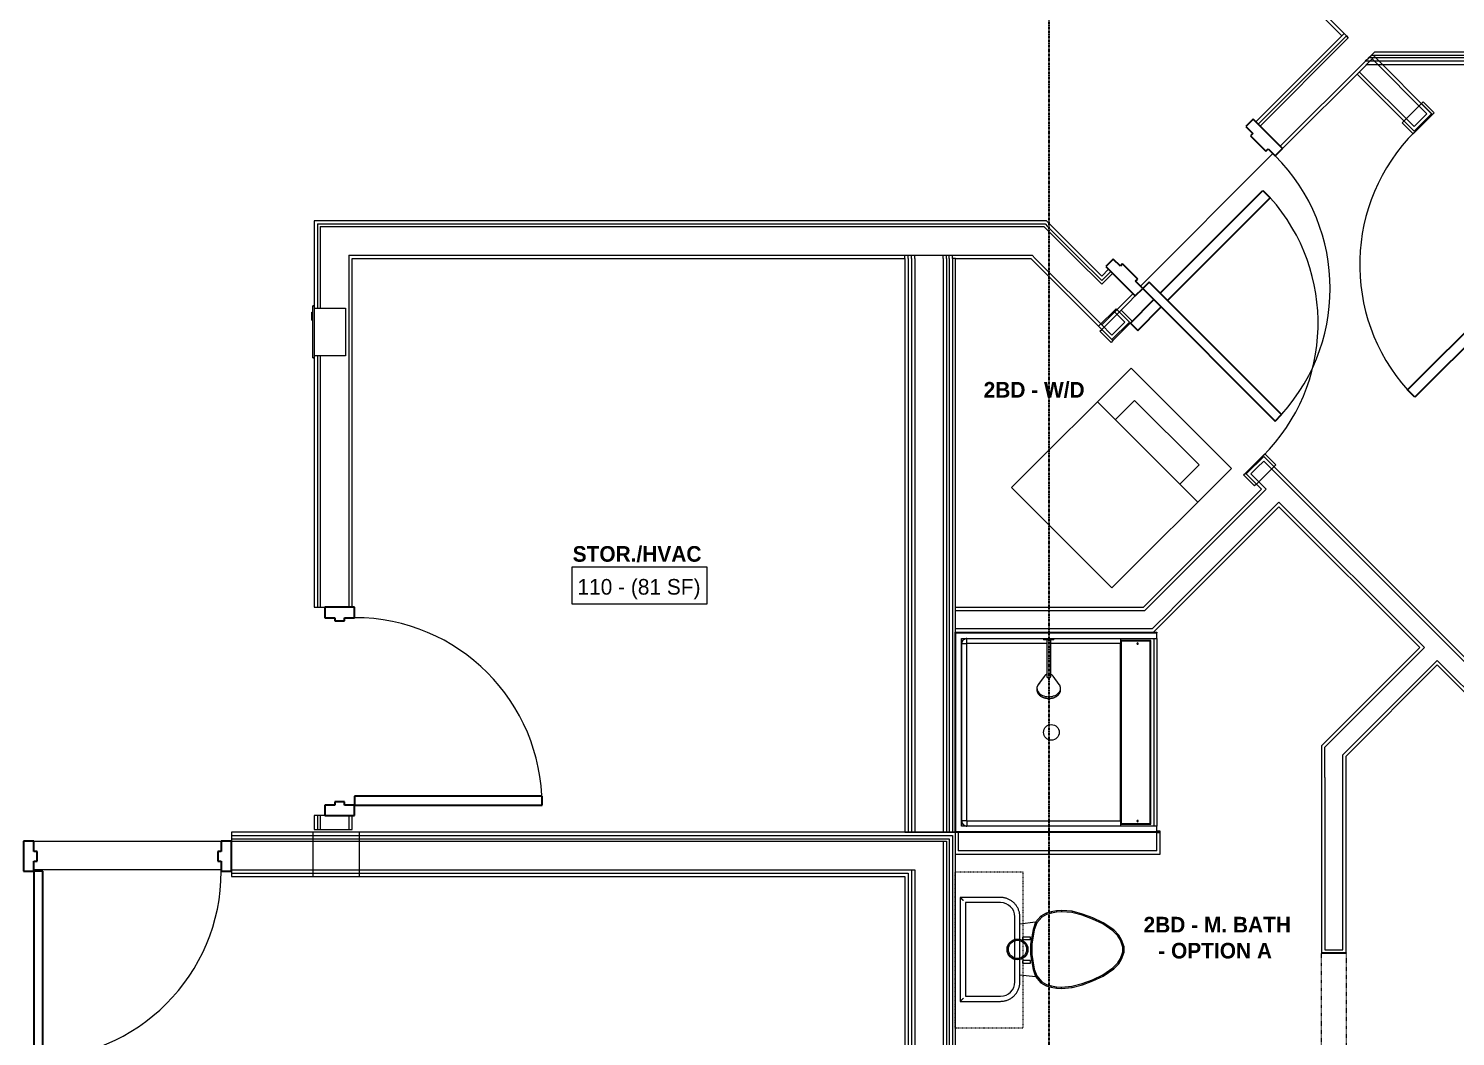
# Model space of a CAD drawing. Header units: inches. Extents: x -4093 to -1777, y 9773 to 12264.
# Drawn here: x -2696.3 to -2422.3, y 10224 to 10417.6 of the extents above; entities that cross this region are included whole.
import ezdxf

# ---------------------------------------------------------------- set-up
doc = ezdxf.new("R2010")
doc.units = ezdxf.units.IN
doc.header["$MEASUREMENT"] = 0
for name, pattern in [('Dash', [0.25, 0.125, -0.125]), ('Grid Line 1_2_', [0.875, 0.5, -0.125, 0.125, -0.125]), ('Overhead', [0.15625, 0.09375, -0.0625])]:
    doc.linetypes.add(name, pattern=pattern)
for name, color, linetype, lineweight in [('0-1', 7, 'Continuous', 5), ('0-2', 7, 'Continuous', 9), ('A-AREA-IDEN', 2, 'Continuous', 9), ('A-DETL-MEDM-1', 10, 'Continuous', 30), ('A-DETL-MEDM-2', 33, 'Overhead', 9), ('A-DOOR-1', 7, 'Continuous', 9), ('A-DOOR-2', 10, 'Continuous', 30), ('A-DOOR-FRAM-1', 10, 'Continuous', 30), ('A-FLOR-1', 7, 'Continuous', 9), ('A-FLOR-2', 192, 'Continuous', 9), ('A-WALL-1', 7, 'Continuous', 9), ('A-WALL-2', 250, 'Continuous', 18), ('E-FIRE-1', 7, 'Continuous', 9), ('I-WALL-1', 7, 'Continuous', 9), ('P-SANR-FIXT-1', 7, 'Continuous', 9), ('Q-CASE-1', 7, 'Continuous', 9), ('Q-CASE-2', 7, 'Dash', 9), ('S-GRID-1', 1, 'Grid Line 1_2_', 30)]:
    doc.layers.add(name, color=color, linetype=linetype, lineweight=lineweight)
doc.styles.add('Century Gothic', font='ufonts.com_century-gothic.ttf', dxfattribs={"height": 3})
doc.styles.add('Century Gothic_B', font='GOTHICB.TTF', dxfattribs={"height": 3})

# ---------------------------------------------------------------- blocks, each defined once
blk = doc.blocks.new('SWING - SINGLE - FLUSH - SWING - FLUSH - 3-0 x 6-8 - PASSAGE-4346075-BACKGROUND - 1ST FLOOR')
at = {"layer": 'A-DOOR-1'}
for p, q in [((-21, 2.37), (-21, 2.87)), ((-21, 2.87), (-18, 2.87)), ((-18, 2.87), (-18, 2.37)), ((18, 2.37), (18, 2.87)), ((18, 2.87), (21, 2.87)), ((21, 2.87), (21, 2.37)), ((-21, 2.37), (-18, 2.37)), ((-21, -2.88), (-21, 2.37)), ((-18, 2.37), (-21, 2.37)), ((-18, 2.37), (-18, -2.88)), ((18, 2.37), (21, 2.37)), ((18, -2.88), (18, 2.37)), ((21, 2.37), (18, 2.37)), ((21, 2.37), (21, -2.88)), ((-18, -2.88), (-21, -2.88)), ((21, -2.88), (18, -2.88))]:
    blk.add_line(p, q, dxfattribs=at)
blk.add_arc((18, -2.38), 36.07, 180, 266.8211, dxfattribs=at)
at = {"layer": 'A-DOOR-2'}
for p, q in [((16, -2.38), (16, -38.39)), ((18, -2.38), (16, -2.38)), ((18, -2.38), (18, -38.39)), ((18, -38.39), (16, -38.39))]:
    blk.add_line(p, q, dxfattribs=at)
blk = doc.blocks.new('Door-Opening - CLEAR OPENING - 34_ x 80_-3928451-BACKGROUND - 1ST FLOOR')
at = {"layer": 'A-DETL-MEDM-1'}
for p, q in [((-17.32, -2.38), (-17.32, 2.37)), ((16.68, 2.37), (16.68, -2.38))]:
    blk.add_line(p, q, dxfattribs=at)
at = {"layer": 'A-DETL-MEDM-2'}
for p, q in [((-17.32, 2.37), (16.68, 2.37)), ((16.68, -2.38), (-17.32, -2.38))]:
    blk.add_line(p, q, dxfattribs=at)
blk = doc.blocks.new('SWING - SINGLE - FLUSH - SWING - FLUSH - 3-0 x 6-8 - PASSAGE-4346077-BACKGROUND - 1ST FLOOR')
at = {"layer": 'A-DOOR-1'}
for p, q in [((-21, 2.37), (-21, 2.87)), ((-21, 2.87), (-18, 2.87)), ((-18, 2.87), (-18, 2.37)), ((18, 2.37), (18, 2.87)), ((18, 2.87), (21, 2.87)), ((21, 2.87), (21, 2.37)), ((-21, 2.37), (-18, 2.37)), ((-21, -2.88), (-21, 2.37)), ((-18, 2.37), (-21, 2.37)), ((-18, 2.37), (-18, -2.88)), ((18, 2.37), (21, 2.37)), ((18, -2.88), (18, 2.37)), ((21, 2.37), (18, 2.37)), ((21, 2.37), (21, -2.88)), ((-18, -2.88), (-21, -2.88)), ((21, -2.88), (18, -2.88))]:
    blk.add_line(p, q, dxfattribs=at)
blk.add_arc((18, -2.38), 36.07, 180, 266.8211, dxfattribs=at)
at = {"layer": 'A-DOOR-2'}
for p, q in [((16, -2.38), (16, -8.75)), ((18, -2.38), (16, -2.38)), ((18, -2.38), (18, -8.75)), ((16, -10.5), (16, -38.39)), ((18, -10.5), (18, -38.39)), ((18, -38.39), (16, -38.39))]:
    blk.add_line(p, q, dxfattribs=at)
blk = doc.blocks.new('Toilet-Domestic-3D - Toilet-Domestic-3D-V40-BACKGROUND - 1ST FLOOR')
at = {"layer": 'P-SANR-FIXT-1'}
for p, q in [((-9.98, 19.48), (-9.98, 11.75)), ((9.98, 19.48), (-9.98, 19.48)), ((-9.86, 19.36), (-9.98, 19.48)), ((9.98, 19.48), (9.86, 19.36)), ((9.98, 11.75), (9.98, 19.48)), ((9, 18.5), (-9, 18.5)), ((-9, 18.5), (-9, 11.75)), ((-9, 18.5), (-9, 11.75)), ((9, 18.5), (-9, 18.5)), ((9, 11.75), (9, 18.5)), ((9, 11.75), (9, 18.5)), ((-6.25, 9), (6.25, 9)), ((-6.25, 9), (6.25, 9)), ((-6.25, 8.02), (6.25, 8.02)), ((-4.86, 8.02), (-5.21, 5)), ((-3.84, 5.5), (-5.21, 5)), ((-1, 6), (-3.84, 5.5)), ((-3.84, 5.5), (-3.77, 5.26)), ((-0.98, 5.75), (-3.77, 5.26)), ((-1, 6), (-0.98, 5.75)), ((1, 6), (-1, 6)), ((0.98, 5.75), (-0.98, 5.75)), ((1, 6), (0.98, 5.75)), ((3.77, 5.26), (0.98, 5.75)), ((3.84, 5.5), (1, 6)), ((3.84, 5.5), (3.77, 5.26)), ((5.21, 5), (3.84, 5.5)), ((5.21, 5), (4.86, 8.02)), ((-6.97, 3), (-7.24, 2)), ((-6.73, 2.9), (-6.99, 1.95)), ((-6.4, 4), (-6.97, 3)), ((-6.97, 3), (-6.73, 2.9)), ((-6.21, 3.84), (-6.73, 2.9)), ((-5.21, 5), (-6.4, 4)), ((-6.21, 3.84), (-6.4, 4)), ((-5.08, 4.78), (-6.21, 3.84)), ((-5.21, 5), (-5.08, 4.78)), ((-3.77, 5.26), (-5.08, 4.78)), ((5.08, 4.78), (3.77, 5.26)), ((5.21, 5), (5.08, 4.78)), ((6.21, 3.84), (5.08, 4.78)), ((6.4, 4), (5.21, 5)), ((6.4, 4), (6.21, 3.84)), ((6.73, 2.9), (6.21, 3.84)), ((6.97, 3), (6.4, 4)), ((6.97, 3), (6.73, 2.9)), ((6.99, 1.95), (6.73, 2.9)), ((7.24, 2), (6.97, 3)), ((-7.41, 1), (-7.5, 0)), ((-7.24, 2), (-7.41, 1)), ((-7.41, 1), (-7.16, 0.96)), ((-7.16, 0.96), (-7.25, 0)), ((-7.24, 2), (-6.99, 1.95)), ((-6.99, 1.95), (-7.16, 0.96)), ((7.24, 2), (6.99, 1.95)), ((7.16, 0.96), (6.99, 1.95)), ((7.41, 1), (7.16, 0.96)), ((7.25, 0), (7.16, 0.96)), ((7.41, 1), (7.24, 2)), ((7.5, 0), (7.25, 0)), ((7.5, 0), (7.41, 1)), ((-7.5, 0), (-7.25, 0)), ((-7.5, 0), (-7.33, -1.99)), ((-7.33, -1.99), (-7.08, -1.95)), ((-7.33, -1.99), (-6.79, -4)), ((-7.25, 0), (-7.08, -1.95)), ((-7.08, -1.95), (-6.55, -3.92)), ((6.55, -3.92), (7.08, -1.95)), ((6.79, -4), (7.33, -1.99)), ((7.08, -1.95), (7.25, 0)), ((7.33, -1.99), (7.08, -1.95)), ((7.33, -1.99), (7.5, 0)), ((-6.79, -4), (-6.55, -3.92)), ((-6.79, -4), (-6.06, -6)), ((-6.55, -3.92), (-5.83, -5.9)), ((5.83, -5.9), (6.55, -3.92)), ((6.06, -6), (6.79, -4)), ((6.79, -4), (6.55, -3.92)), ((-6.06, -6), (-5.83, -5.9)), ((-6.06, -6), (-5.13, -8)), ((-5.83, -5.9), (-4.91, -7.88)), ((-5.13, -8), (-4.91, -7.88)), ((-5.13, -8), (-3.74, -10)), ((-4.91, -7.88), (-3.55, -9.84)), ((3.55, -9.84), (4.91, -7.88)), ((3.74, -10), (5.13, -8)), ((4.91, -7.88), (5.83, -5.9)), ((5.13, -8), (4.91, -7.88)), ((5.13, -8), (6.06, -6)), ((6.06, -6), (5.83, -5.9)), ((-3.74, -10), (-3.55, -9.84)), ((-3.74, -10), (-2.74, -11)), ((-3.55, -9.84), (-2.59, -10.8)), ((-2.74, -11), (-2.59, -10.8)), ((-2.59, -10.8), (-1.77, -11.27)), ((1.77, -11.27), (2.59, -10.8)), ((2.59, -10.8), (3.55, -9.84)), ((2.74, -11), (2.59, -10.8)), ((2.74, -11), (3.74, -10)), ((3.74, -10), (3.55, -9.84)), ((-2.74, -11), (-1.87, -11.5)), ((-1.87, -11.5), (-1.77, -11.27)), ((-1.87, -11.5), (-0.5, -12)), ((-1.77, -11.27), (-0.46, -11.75)), ((-0.5, -12), (-0.46, -11.75)), ((-0.5, -12), (0.5, -12)), ((-0.46, -11.75), (0.46, -11.75)), ((0.46, -11.75), (1.77, -11.27)), ((0.5, -12), (0.46, -11.75)), ((0.5, -12), (1.87, -11.5)), ((1.87, -11.5), (1.77, -11.27)), ((1.87, -11.5), (2.74, -11))]:
    blk.add_line(p, q, dxfattribs=at)
at = {"layer": 'P-SANR-FIXT-1', "flags": 128}
for points in [[(-9.98, 11.75), (-9.97, 11.6), (-9.97, 11.45), (-9.95, 11.3), (-9.93, 11.16), (-9.9, 11.01), (-9.87, 10.86), (-9.83, 10.72), (-9.79, 10.58), (-9.74, 10.44), (-9.68, 10.3), (-9.62, 10.16), (-9.56, 10.03), (-9.48, 9.9), (-9.41, 9.77), (-9.33, 9.65), (-9.24, 9.52), (-9.15, 9.41), (-9.05, 9.29), (-8.95, 9.18), (-8.85, 9.08), (-8.74, 8.97), (-8.62, 8.88), (-8.51, 8.78), (-8.39, 8.7), (-8.26, 8.61), (-8.14, 8.54), (-8.01, 8.46), (-7.87, 8.4), (-7.74, 8.33), (-7.6, 8.28), (-7.46, 8.22), (-7.32, 8.18), (-7.17, 8.14), (-7.03, 8.11), (-6.88, 8.08), (-6.74, 8.05), (-6.59, 8.04), (-6.44, 8.03), (-6.29, 8.02), (-6.25, 8.02)], [(6.25, 8.02), (6.4, 8.03), (6.55, 8.03), (6.7, 8.05), (6.84, 8.07), (6.99, 8.1), (7.14, 8.13), (7.28, 8.17), (7.42, 8.21), (7.56, 8.26), (7.7, 8.32), (7.84, 8.38), (7.97, 8.44), (8.1, 8.52), (8.23, 8.59), (8.35, 8.67), (8.48, 8.76), (8.59, 8.85), (8.71, 8.95), (8.82, 9.05), (8.92, 9.15), (9.03, 9.26), (9.12, 9.38), (9.22, 9.49), (9.3, 9.61), (9.39, 9.74), (9.46, 9.86), (9.54, 9.99), (9.6, 10.13), (9.67, 10.26), (9.72, 10.4), (9.78, 10.54), (9.82, 10.68), (9.86, 10.83), (9.89, 10.97), (9.92, 11.12), (9.95, 11.26), (9.96, 11.41), (9.97, 11.56), (9.98, 11.71), (9.98, 11.75)]]:
    blk.add_lwpolyline(points, dxfattribs=at)
at = {"layer": 'P-SANR-FIXT-1'}
for radius in [2, 1.75]:
    blk.add_circle((0, 8.48), radius, dxfattribs=at)
for centre, start, end in [((-6.25, 11.75), 180, 270), ((-6.25, 11.75), 180, 270), ((6.25, 11.75), 270, 360), ((6.25, 11.75), 270, 360)]:
    blk.add_arc(centre, 2.75, start, end, dxfattribs=at)
for points in [[(-9.98, 19.48), (-9.98, 19.48), (-9.98, 19.48), (-9.98, 19.48)], [(9.98, 19.48), (9.98, 19.48), (9.98, 19.48), (9.98, 19.48)]]:
    blk.add_open_spline(points, degree=3, dxfattribs=at)
for points, knots in [([(-9.37, 18.87), (-9.41, 18.91), (-9.47, 18.97), (-9.55, 19.05), (-9.6, 19.1), (-9.66, 19.16), (-9.71, 19.21), (-9.75, 19.25), (-9.78, 19.28), (-9.8, 19.3), (-9.82, 19.32), (-9.85, 19.35), (-9.86, 19.36), (-9.86, 19.36)], [0, 0, 0, 0, 0.166667, 0.25, 0.333333, 0.416667, 0.5, 0.583333, 0.666667, 0.708333, 0.75, 0.833333, 1, 1, 1, 1]), ([(9.86, 19.36), (9.86, 19.36), (9.85, 19.35), (9.82, 19.32), (9.8, 19.3), (9.78, 19.28), (9.75, 19.25), (9.71, 19.21), (9.66, 19.16), (9.6, 19.1), (9.55, 19.05), (9.47, 18.97), (9.41, 18.91), (9.37, 18.87)], [-1, -1, -1, -1, -0.833333, -0.75, -0.708333, -0.666667, -0.583333, -0.5, -0.416667, -0.333333, -0.25, -0.166667, 0, 0, 0, 0])]:
    blk.add_open_spline(points, degree=3, knots=knots, dxfattribs=at)
blk = doc.blocks.new('300 Series Wall Hung Cabinet_326 - 30_-2909953-BACKGROUND - 1ST FLOOR')
at = {"layer": 'Q-CASE-1'}
for p, q in [((-2.01, 14.69), (-2.5, 14.69)), ((-2.5, 14.69), (-2.5, 13.19)), ((-2.01, 13.19), (-2.01, 14.69)), ((2.49, 14.69), (2, 14.69)), ((2, 14.69), (2, 13.19)), ((2.49, 13.19), (2.49, 14.69)), ((-2.01, 13.19), (-2.5, 13.19)), ((2.49, 13.19), (2, 13.19))]:
    blk.add_line(p, q, dxfattribs=at)
at = {"layer": 'Q-CASE-2'}
for p, q in [((-15, 0.19), (-15, 13.19)), ((-15, 13.19), (15, 13.19)), ((15, 13.19), (15, 0.19)), ((15, 0.19), (-15, 0.19))]:
    blk.add_line(p, q, dxfattribs=at)
blk = doc.blocks.new('Stacked Washer and Dryer - 26_x25_ - Private-1352637-BACKGROUND - 1ST FLOOR')
at = {"layer": 'P-SANR-FIXT-1'}
for p, q in [((0, 13.625), (32.4375, 13.625)), ((0, 13.625), (0, -13.625)), ((23.34375, 13.625), (23.34375, -13.625)), ((32.4375, 13.625), (32.4375, -13.625)), ((23.34375, 8.75), (28.53125, 8.75)), ((28.53125, 8.75), (28.53125, -8.75)), ((28.53125, -8.75), (23.34375, -8.75)), ((32.4375, -13.625), (0, -13.625))]:
    blk.add_line(p, q, dxfattribs=at)
blk = doc.blocks.new('The Shower - The Shower-4050272-BACKGROUND - 1ST FLOOR')
at = {"layer": 'P-SANR-FIXT-1'}
for p, q in [((0, -0.5), (38.5, -0.5)), ((0, -39.25), (0, -0.5)), ((0.12, -39.25), (0.12, -0.63)), ((0.12, -0.63), (38.38, -0.63)), ((1.25, -39.25), (1.25, -1.75)), ((1.25, -1.75), (37.25, -1.75)), ((1.3, -2.43), (1.28, -2.51)), ((1.38, -2.26), (1.37, -2.28)), ((1.42, -2.2), (1.4, -2.23)), ((1.58, -2.01), (1.51, -2.08)), ((1.73, -1.9), (1.7, -1.92)), ((2.01, -1.78), (1.93, -1.8)), ((2.25, -1.77), (2.25, -1.75)), ((36.25, -1.77), (2.25, -1.77)), ((36.25, -2.7), (2.25, -2.7)), ((36.25, -1.77), (36.25, -1.75)), ((36.57, -1.8), (36.49, -1.78)), ((36.8, -1.92), (36.77, -1.9)), ((36.99, -2.08), (36.92, -2.01)), ((37.1, -2.23), (37.08, -2.2)), ((37.13, -2.28), (37.12, -2.26)), ((37.22, -2.51), (37.2, -2.43)), ((37.25, -1.75), (37.25, -17.52)), ((38.38, -0.63), (38.38, -39.25)), ((38.5, -0.5), (38.5, -39.25)), ((2.2, -32.27), (2.2, -2.75)), ((36.3, -18.11), (36.3, -2.75)), ((36.3, -32.27), (36.3, -18.89)), ((37.25, -19.48), (37.25, -39.25)), ((1.62, -32.27), (1.62, -38.13)), ((36.75, -32.38), (1.75, -32.38)), ((1.75, -32.38), (1.75, -38)), ((2.2, -32.27), (36.3, -32.27)), ((36.75, -38), (36.75, -32.38)), ((36.88, -38.13), (36.88, -32.27)), ((1.62, -38.13), (36.88, -38.13)), ((1.75, -38), (36.75, -38)), ((0.12, -39.25), (0, -39.25)), ((0.12, -39.25), (1.25, -39.25)), ((1.25, -38.75), (37.25, -38.75)), ((1.25, -39.25), (1.25, -38.75)), ((37.25, -39.25), (1.25, -39.25)), ((37.25, -38.75), (37.25, -39.25)), ((37.25, -39.25), (38.38, -39.25)), ((38.5, -39.25), (38.38, -39.25))]:
    blk.add_line(p, q, dxfattribs=at)
blk.add_circle((19.25, -19), 1.5, dxfattribs=at)
for centre, radius, start, end in [((2.25, -2.75), 1, 90, 180), ((36.25, -2.75), 1, 0, 90), ((2.2, -35.56), 0.125, 0, 180), ((2.2, -35.56), 0.125, 180, 0), ((36.3, -35.56), 0.125, 0, 180), ((36.3, -35.56), 0.125, 180, 0)]:
    blk.add_arc(centre, radius, start, end, dxfattribs=at)
for centre, start_param, end_param in [((2.2, -32.28), 1.570796, 3.141593), ((36.3, -32.28), 0, 1.570796)]:
    blk.add_ellipse(centre, major_axis=(0.95, 0), ratio=0.019505, start_param=start_param, end_param=end_param, dxfattribs=at)
for points, knots in [([(2.25, -1.77), (2.18, -1.77), (2.05, -1.78), (1.8, -1.86), (1.52, -2.04), (1.34, -2.32), (1.26, -2.57), (1.25, -2.7), (1.25, -2.77)], [0, 0, 0, 0, 0.125, 0.25, 0.5, 0.75, 0.875, 1, 1, 1, 1]), ([(1.38, -2.25), (1.41, -2.21), (1.47, -2.12), (1.54, -2.04), (1.59, -2)], [-0.6665731, -0.6665731, -0.6665731, -0.6665731, -0.5714286, -0.4611793, -0.4611793, -0.4611793, -0.4611793]), ([(1.75, -1.88), (1.77, -1.87), (1.86, -1.82), (2.03, -1.77), (2.17, -1.75), (2.25, -1.75)], [-0.3333068, -0.3333068, -0.3333068, -0.3333068, -0.2857143, -0.1428571, 0, 0, 0, 0]), ([(2.25, -2.7), (2.24, -2.7), (2.24, -2.7), (2.23, -2.7), (2.22, -2.71), (2.22, -2.71), (2.21, -2.72), (2.21, -2.73), (2.2, -2.74), (2.2, -2.74), (2.2, -2.75), (2.2, -2.75)], [-1, -1, -1, -1, -0.833333, -0.75, -0.666667, -0.583333, -0.416667, -0.333333, -0.208333, -0.083333, 0, 0, 0, 0]), ([(36.25, -1.75), (36.31, -1.75), (36.42, -1.76), (36.59, -1.8), (36.7, -1.85), (36.75, -1.88)], [-1, -1, -1, -1, -0.8928571, -0.7857143, -0.6666667, -0.6666667, -0.6666667, -0.6666667]), ([(37.25, -2.77), (37.25, -2.7), (37.24, -2.57), (37.16, -2.32), (36.98, -2.04), (36.7, -1.86), (36.45, -1.78), (36.32, -1.77), (36.25, -1.77)], [0, 0, 0, 0, 0.125, 0.25, 0.5, 0.75, 0.875, 1, 1, 1, 1]), ([(36.3, -2.75), (36.3, -2.74), (36.3, -2.74), (36.3, -2.73), (36.29, -2.72), (36.29, -2.72), (36.28, -2.71), (36.27, -2.71), (36.26, -2.7), (36.26, -2.7), (36.25, -2.7), (36.25, -2.7)], [-1, -1, -1, -1, -0.833333, -0.75, -0.666667, -0.583333, -0.416667, -0.333333, -0.208333, -0.083333, 0, 0, 0, 0]), ([(36.75, -1.88), (36.79, -1.91), (36.89, -1.97), (36.97, -2.05), (37.01, -2.1)], [-0.6665731, -0.6665731, -0.6665731, -0.6665731, -0.5714286, -0.4475924, -0.4475924, -0.4475924, -0.4475924]), ([(37.12, -2.25), (37.13, -2.27), (37.16, -2.33), (37.18, -2.38), (37.19, -2.42)], [-0.3333068, -0.3333068, -0.3333068, -0.3333068, -0.2857143, -0.2174647, -0.2174647, -0.2174647, -0.2174647])]:
    blk.add_open_spline(points, degree=3, knots=knots, dxfattribs=at)
for points in [[(1.25, -2.75), (1.25, -2.74), (1.25, -2.72), (1.25, -2.71)], [(1.35, -2.32), (1.36, -2.3), (1.37, -2.27), (1.38, -2.25)], [(1.63, -1.97), (1.67, -1.94), (1.71, -1.91), (1.75, -1.88)], [(2.25, -2.7), (2.25, -2.62), (2.25, -2.45), (2.25, -2.22), (2.25, -2.03), (2.25, -1.88), (2.25, -1.82), (2.25, -1.8)], [(36.25, -2.7), (36.25, -2.62), (36.25, -2.45), (36.25, -2.22), (36.25, -2.03), (36.25, -1.88), (36.25, -1.82), (36.25, -1.8)], [(37.04, -2.14), (37.07, -2.18), (37.09, -2.21), (37.12, -2.25)], [(37.25, -2.67), (37.25, -2.7), (37.25, -2.72), (37.25, -2.75)], [(2.2, -2.75), (2.12, -2.75), (1.95, -2.75), (1.72, -2.75), (1.52, -2.76), (1.37, -2.76), (1.27, -2.76), (1.25, -2.77), (1.25, -2.77)], [(36.3, -2.75), (36.38, -2.75), (36.55, -2.75), (36.78, -2.75), (36.98, -2.76), (37.13, -2.76), (37.23, -2.76), (37.25, -2.77), (37.25, -2.77)]]:
    blk.add_open_spline(points, degree=3, dxfattribs=at)
blk = doc.blocks.new('Shower Head - Shower Head-3260035-BACKGROUND - 1ST FLOOR')
at = {"layer": 'P-SANR-FIXT-1'}
for p, q in [((-2.28, 9.81), (-2.28, 9.54)), ((-2.02, 8.78), (-0.84, 7.19)), ((0.84, 7.19), (2.02, 8.78)), ((2.28, 9.54), (2.28, 9.81)), ((-0.39, 7.27), (-0.39, 6.01)), ((0.39, 6.01), (0.39, 7.27)), ((-0.98, 0.26), (-0.98, 0)), ((-0.98, 0.26), (0.98, 0.26)), ((-0.39, 1), (-0.39, 0.26)), ((0.39, 0.26), (0.39, 1)), ((0.98, 0), (0.98, 0.26)), ((0.98, 0), (-0.98, 0))]:
    blk.add_line(p, q, dxfattribs=at)
at = {"layer": 'P-SANR-FIXT-1', "flags": 128}
for points in [[(0, 11.49), (-0.09, 11.49), (-0.18, 11.48), (-0.27, 11.48), (-0.35, 11.47), (-0.44, 11.46), (-0.53, 11.44), (-0.62, 11.43), (-0.7, 11.41), (-0.79, 11.39), (-0.87, 11.36), (-0.95, 11.34), (-1.03, 11.31), (-1.11, 11.28), (-1.19, 11.25), (-1.26, 11.21), (-1.34, 11.17), (-1.41, 11.13), (-1.48, 11.09), (-1.55, 11.05), (-1.61, 11), (-1.68, 10.95), (-1.74, 10.9), (-1.8, 10.85), (-1.85, 10.8), (-1.9, 10.74), (-1.95, 10.69), (-2, 10.63), (-2.04, 10.57), (-2.08, 10.51), (-2.12, 10.44), (-2.15, 10.38), (-2.18, 10.31), (-2.21, 10.25), (-2.23, 10.18), (-2.25, 10.11), (-2.26, 10.04), (-2.27, 9.97), (-2.28, 9.9), (-2.28, 9.83), (-2.28, 9.81)], [(2.28, 9.81), (2.28, 9.88), (2.28, 9.95), (2.27, 10.02), (2.25, 10.09), (2.24, 10.16), (2.21, 10.23), (2.19, 10.3), (2.16, 10.36), (2.13, 10.43), (2.09, 10.49), (2.05, 10.55), (2.01, 10.61), (1.97, 10.67), (1.92, 10.73), (1.86, 10.79), (1.81, 10.84), (1.75, 10.89), (1.69, 10.94), (1.63, 10.99), (1.57, 11.04), (1.5, 11.08), (1.43, 11.12), (1.36, 11.16), (1.28, 11.2), (1.21, 11.24), (1.13, 11.27), (1.05, 11.3), (0.97, 11.33), (0.89, 11.36), (0.81, 11.38), (0.72, 11.4), (0.64, 11.42), (0.55, 11.44), (0.47, 11.45), (0.38, 11.46), (0.29, 11.47), (0.2, 11.48), (0.11, 11.49), (0.02, 11.49), (0, 11.49)], [(-0.84, 7.19), (-0.81, 7.16), (-0.79, 7.13), (-0.76, 7.1), (-0.73, 7.08), (-0.7, 7.05), (-0.68, 7.03), (-0.65, 7.01), (-0.62, 6.98), (-0.59, 6.97), (-0.56, 6.95), (-0.53, 6.93), (-0.49, 6.91), (-0.46, 6.9), (-0.43, 6.89), (-0.4, 6.87)], [(-0.39, 6.01), (-0.39, 5.81), (-0.39, 5.6), (-0.39, 5.38), (-0.39, 5.15), (-0.39, 4.92), (-0.39, 4.68), (-0.39, 4.43), (-0.39, 4.18), (-0.39, 3.93), (-0.39, 3.67), (-0.39, 3.4), (-0.39, 3.13), (-0.39, 2.86), (-0.39, 2.59), (-0.39, 2.31), (-0.39, 2.03), (-0.39, 1.75), (-0.39, 1.46), (-0.39, 1.18), (-0.39, 1)], [(0.39, 6.87), (0.43, 6.88), (0.46, 6.9), (0.49, 6.91), (0.52, 6.93), (0.55, 6.94), (0.58, 6.96), (0.61, 6.98), (0.64, 7), (0.67, 7.03), (0.7, 7.05), (0.73, 7.07), (0.76, 7.1), (0.78, 7.13), (0.81, 7.16), (0.83, 7.19), (0.84, 7.19)], [(0.39, 1), (0.39, 1.29), (0.39, 1.57), (0.39, 1.85), (0.39, 2.13), (0.39, 2.41), (0.39, 2.69), (0.39, 2.96), (0.39, 3.23), (0.39, 3.5), (0.39, 3.76), (0.39, 4.02), (0.39, 4.27), (0.39, 4.52), (0.39, 4.77), (0.39, 5), (0.39, 5.23), (0.39, 5.46), (0.39, 5.67), (0.39, 5.88), (0.39, 6.01)]]:
    blk.add_lwpolyline(points, dxfattribs=at)
at = {"layer": 'P-SANR-FIXT-1'}
for centre, major_axis, start_param, end_param in [((0, 9.54), (-2.28, 0), 4.712389, 6.956384), ((0, 9.54), (2.28, 0), 5.609987, 7.853982), ((0, 7.27), (-0.394, 0), 4.712389, 6.283185), ((0, 7.27), (0.394, 0), 0, 1.570796)]:
    blk.add_ellipse(centre, major_axis=major_axis, ratio=0.707107, start_param=start_param, end_param=end_param, dxfattribs=at)
blk = doc.blocks.new('CTR - 1st Phase - Unit Layouts_rvt-1-BACKGROUND - 1ST FLOOR')
at = {"layer": 'A-FLOR-1'}
blk.add_line((-2457.31, 10393.54), (-2482.77, 10368.08), dxfattribs=at)
at = {"layer": 'A-WALL-1'}
for p, q in [((-2437.8, 10412.17), (-2441.16, 10408.81)), ((-2426.84, 10401.21), (-2437.8, 10412.17)), ((-2441.16, 10408.81), (-2430.2, 10397.85)), ((-2430.2, 10397.85), (-2426.84, 10401.21)), ((-2487.45, 10363.75), (-2490.81, 10360.39)), ((-2484.88, 10361.18), (-2487.45, 10363.75)), ((-2490.81, 10360.39), (-2488.24, 10357.82)), ((-2488.24, 10357.82), (-2484.88, 10361.18)), ((-2459.07, 10335.37), (-2462.43, 10332.01)), ((-2360.25, 10236.55), (-2459.07, 10335.37)), ((-2462.43, 10332.01), (-2459.51, 10329.09)), ((-2459.51, 10329.09), (-2482.22, 10306.39)), ((-2475.5, 10306.39), (-2456.15, 10325.73)), ((-2456.15, 10325.73), (-2429.11, 10298.69)), ((-2482.22, 10306.39), (-2518.37, 10306.39)), ((-2518.37, 10306.39), (-2518.37, 10301.64)), ((-2479.62, 10302.26), (-2475.5, 10306.39)), ((-2480.25, 10301.64), (-2479.62, 10302.26)), ((-2429.11, 10298.69), (-2448, 10279.79)), ((-2443.25, 10277.83), (-2425.75, 10295.33)), ((-2425.75, 10295.33), (-2365, 10234.58)), ((-2448, 10279.79), (-2448, 10278.91)), ((-2448, 10278.91), (-2448, 10273.08)), ((-2443.25, 10240.01), (-2443.25, 10277.83)), ((-2448, 10273.08), (-2448, 10240.01)), ((-2518.37, 10263.14), (-2518.37, 10259.64)), ((-2479, 10263.39), (-2479.62, 10263.39)), ((-2479, 10263.14), (-2479, 10263.39)), ((-2479, 10259.64), (-2479, 10263.14)), ((-2518.37, 10259.64), (-2518.37, 10259.01)), ((-2518.37, 10259.01), (-2479, 10259.01)), ((-2479, 10259.01), (-2479, 10259.64))]:
    blk.add_line(p, q, dxfattribs=at)
at = {"layer": 'A-WALL-2'}
for p, q in [((-2440.72, 10409.25), (-2430.2, 10398.73)), ((-2427.73, 10401.21), (-2438.24, 10411.72)), ((-2428.97, 10399.97), (-2427.73, 10401.21)), ((-2430.2, 10398.73), (-2428.97, 10399.97)), ((-2485.76, 10361.18), (-2487.89, 10363.31)), ((-2490.37, 10360.83), (-2488.24, 10358.7)), ((-2488.24, 10358.7), (-2487, 10359.94)), ((-2487, 10359.94), (-2485.76, 10361.18)), ((-2460.31, 10333.25), (-2461.54, 10332.01)), ((-2459.07, 10334.48), (-2460.31, 10333.25)), ((-2360.87, 10236.29), (-2459.07, 10334.48)), ((-2461.54, 10332.01), (-2458.63, 10329.09)), ((-2481.33, 10306.39), (-2459.07, 10328.65)), ((-2458.63, 10329.09), (-2459.07, 10328.65)), ((-2476.38, 10306.39), (-2456.6, 10326.18)), ((-2456.15, 10326.62), (-2456.6, 10326.18)), ((-2456.15, 10326.62), (-2428.22, 10298.69)), ((-2481.96, 10305.76), (-2518.37, 10305.76)), ((-2481.33, 10306.39), (-2481.96, 10305.76)), ((-2477.01, 10305.76), (-2480.51, 10302.26)), ((-2476.38, 10306.39), (-2477.01, 10305.76)), ((-2480.51, 10302.26), (-2518.37, 10302.26)), ((-2447.37, 10279.54), (-2428.66, 10298.25)), ((-2428.22, 10298.69), (-2428.66, 10298.25)), ((-2443.87, 10278.09), (-2426.19, 10295.77)), ((-2425.75, 10296.21), (-2426.19, 10295.77)), ((-2425.75, 10296.21), (-2364.37, 10234.84)), ((-2447.37, 10274.59), (-2447.37, 10279.54)), ((-2443.87, 10277.2), (-2443.87, 10278.09)), ((-2443.87, 10240.64), (-2443.87, 10277.2)), ((-2447.37, 10273.7), (-2447.37, 10274.59)), ((-2447.37, 10273.7), (-2447.37, 10240.64)), ((-2517.75, 10263.14), (-2517.75, 10259.64)), ((-2479.62, 10263.14), (-2479, 10263.14)), ((-2479.62, 10259.64), (-2479.62, 10263.14)), ((-2479, 10263.14), (-2479.62, 10263.14)), ((-2479.62, 10259.64), (-2517.75, 10259.64)), ((-2447.37, 10240.64), (-2445.62, 10240.64)), ((-2445.62, 10240.64), (-2443.87, 10240.64))]:
    blk.add_line(p, q, dxfattribs=at)
at = {"layer": '0-2'}
for name, p, rotation in [('SWING - SINGLE - FLUSH - SWING - FLUSH - 3-0 x 6-8 - PASSAGE-4346075-BACKGROUND - 1ST FLOOR', (-2415.62, 10386.62), 314.9999999999333), ('SWING - SINGLE - FLUSH - SWING - FLUSH - 3-0 x 6-8 - PASSAGE-4346077-BACKGROUND - 1ST FLOOR', (-2473.65, 10346.59), 134.9999999999737), ('Stacked Washer and Dryer - 26_x25_ - Private-1352637-BACKGROUND - 1ST FLOOR', (-2497.87, 10319.75), 45.00000000003374), ('The Shower - The Shower-4050272-BACKGROUND - 1ST FLOOR', (-2518.87, 10263.14), 89.99999999991755), ('Shower Head - Shower Head-3260035-BACKGROUND - 1ST FLOOR', (-2500.37, 10300.39), 180), ('300 Series Wall Hung Cabinet_326 - 30_-2909953-BACKGROUND - 1ST FLOOR', (-2518.56, 10240.58), 270.0000000001445), ('Toilet-Domestic-3D - Toilet-Domestic-3D-V40-BACKGROUND - 1ST FLOOR', (-2497.89, 10240.7), 90.00000000028187), ('Door-Opening - CLEAR OPENING - 34_ x 80_-3928451-BACKGROUND - 1ST FLOOR', (-2445.62, 10223.34), 89.99999999997438)]:
    blk.add_blockref(name, p, dxfattribs=dict(at, rotation=rotation))
blk = doc.blocks.new('HOLLOW METAL - HM - WOOD LEAF - 20 MIN - 3-0 x 7-0-2191981-BACKGROUND - 1ST FLOOR')
at = {"layer": 'A-DOOR-1'}
blk.add_arc((18, 4.375), 36, 90, 180, dxfattribs=at)
at = {"layer": 'A-DOOR-2'}
for p, q in [((18, 40.375), (16.25, 40.375)), ((16.25, 40.375), (16.25, 4.375)), ((18, 4.375), (18, 40.375)), ((16.25, 4.375), (18, 4.375))]:
    blk.add_line(p, q, dxfattribs=at)
at = {"layer": 'A-DOOR-FRAM-1'}
for p, q in [((-18, 4.375), (-20, 4.375)), ((-20, 4.375), (-20, -1.375)), ((-18, 2.4375), (-18, 4.375)), ((18, 4.375), (18, 2.4375)), ((20, 4.375), (18, 4.375)), ((20, -1.375), (20, 4.375)), ((-17.375, 2.4375), (-18, 2.4375)), ((-18, -1.375), (-18, 0.5625)), ((-18, 0.5625), (-17.375, 0.5625)), ((-17.375, 0.5625), (-17.375, 2.4375)), ((18, 2.4375), (17.375, 2.4375)), ((17.375, 2.4375), (17.375, 0.5625)), ((17.375, 0.5625), (18, 0.5625)), ((18, 0.5625), (18, -1.375)), ((-20, -1.375), (-18, -1.375)), ((18, -1.375), (20, -1.375))]:
    blk.add_line(p, q, dxfattribs=at)
blk = doc.blocks.new('104416 - Fire Extinguishers - Wall - Class A - Light - 2A-2311561-BACKGROUND - 1ST FLOOR')
at = {"layer": 'E-FIRE-1'}
for p, q in [((13.63, 2.37), (22.75, 2.37)), ((13.63, -3.63), (13.63, 2.37)), ((22.75, 2.37), (22.75, -3.63)), ((13.19, -3.88), (13.19, -3.63)), ((13.19, -3.63), (23.19, -3.63)), ((13.19, -3.63), (13.19, -3.88)), ((23.19, -3.88), (13.19, -3.88)), ((23.19, -3.88), (13.19, -3.88)), ((14.41, -4.13), (14.41, -3.88)), ((14.44, -4.13), (14.41, -4.13)), ((14.44, -4.13), (14.44, -3.88)), ((14.84, -4.13), (14.44, -4.13)), ((14.84, -4.13), (14.84, -3.88)), ((15.03, -4.13), (14.84, -4.13)), ((15.03, -4.13), (15.03, -3.88)), ((15.11, -4.13), (15.03, -4.13)), ((15.11, -4.13), (15.11, -3.88)), ((15.24, -4.13), (15.11, -4.13)), ((15.24, -4.13), (15.24, -3.88)), ((15.51, -4.13), (15.24, -4.13)), ((15.51, -4.13), (15.51, -3.88)), ((15.73, -4.13), (15.51, -4.13)), ((15.73, -4.13), (15.73, -3.88)), ((15.87, -4.13), (15.73, -4.13)), ((15.87, -4.13), (15.87, -3.88)), ((15.91, -4.13), (15.87, -4.13)), ((15.91, -4.13), (15.91, -3.88)), ((15.94, -4.13), (15.91, -4.13)), ((15.94, -4.13), (15.94, -3.88)), ((23.19, -3.63), (23.19, -3.88)), ((23.19, -3.88), (23.19, -3.63))]:
    blk.add_line(p, q, dxfattribs=at)
blk = doc.blocks.new('HOLLOW METAL - UNIT DOOR-2191978-BACKGROUND - 1ST FLOOR')
at = {"layer": 'A-DOOR-1'}
blk.add_arc((18, 3.875), 36, 90, 180, dxfattribs=at)
at = {"layer": 'A-DOOR-2'}
for p, q in [((18, 39.875), (16.25, 39.875)), ((16.25, 39.875), (16.25, 3.875)), ((18, 3.875), (18, 39.875)), ((16.25, 3.875), (18, 3.875))]:
    blk.add_line(p, q, dxfattribs=at)
at = {"layer": 'A-DOOR-FRAM-1'}
for p, q in [((-18, 3.875), (-20, 3.875)), ((-20, 3.875), (-20, -4.125)), ((-18, 1.9375), (-18, 3.875)), ((18, 3.875), (18, 1.9375)), ((20, 3.875), (18, 3.875)), ((20, -4.125), (20, 3.875)), ((-17.375, 1.9375), (-18, 1.9375)), ((-17.375, -2.1875), (-17.375, 1.9375)), ((18, 1.9375), (17.375, 1.9375)), ((17.375, 1.9375), (17.375, -2.1875)), ((-18, -4.125), (-18, -2.1875)), ((-18, -2.1875), (-17.375, -2.1875)), ((17.375, -2.1875), (18, -2.1875)), ((18, -2.1875), (18, -4.125)), ((-20, -4.125), (-18, -4.125)), ((18, -4.125), (20, -4.125))]:
    blk.add_line(p, q, dxfattribs=at)
blk = doc.blocks.new('CTR - 1st Phase - Common Walls_rvt-1-BACKGROUND - 1ST FLOOR')
at = {"layer": 'A-WALL-2'}
for p, q in [((-2443.64, 10416.58), (-2459.78, 10432.72)), ((-2460.14, 10399.2), (-2443.64, 10415.7)), ((-2459.79, 10398.84), (-2443.28, 10415.35)), ((-2443.64, 10416.58), (-2444.08, 10416.14)), ((-2443.19, 10416.14), (-2443.64, 10416.58)), ((-2443.64, 10416.58), (-2443.19, 10416.14)), ((-2443.19, 10416.14), (-2443.64, 10415.7)), ((-2442.84, 10415.79), (-2443.28, 10415.35)), ((-2442.84, 10415.79), (-2443.19, 10416.14)), ((-2443.19, 10416.14), (-2442.84, 10415.79)), ((-2438.94, 10411.91), (-2438.44, 10412.41)), ((-2438.44, 10412.41), (-2437.81, 10413.04)), ((-2437.55, 10412.41), (-2438.44, 10412.41)), ((-2436.93, 10413.04), (-2437.81, 10413.04)), ((-2104.82, 10412.41), (-2437.55, 10412.41)), ((-2104.82, 10413.04), (-2436.93, 10413.04)), ((-2455.9, 10394.95), (-2439.56, 10411.29)), ((-2439.56, 10411.29), (-2439.39, 10411.46)), ((-2439.56, 10411.29), (-2439.39, 10411.46)), ((-2438.68, 10411.29), (-2439.56, 10411.29)), ((-2439.39, 10411.46), (-2438.95, 10411.9)), ((-2438.95, 10411.9), (-2438.94, 10411.91)), ((-2438.05, 10411.91), (-2438.94, 10411.91)), ((-2104.82, 10411.29), (-2438.68, 10411.29)), ((-2104.82, 10411.91), (-2438.05, 10411.91)), ((-2640.81, 10380.04), (-2640.81, 10363.85)), ((-2640.81, 10380.04), (-2640.31, 10380.04)), ((-2640.31, 10380.04), (-2634.19, 10380.04)), ((-2640.31, 10379.54), (-2640.31, 10363.85)), ((-2640.31, 10379.54), (-2634.81, 10379.54)), ((-2634.81, 10379.54), (-2634.19, 10379.54)), ((-2634.19, 10380.04), (-2528, 10380.04)), ((-2634.19, 10379.54), (-2528, 10379.54)), ((-2528, 10380.04), (-2527.37, 10380.04)), ((-2528, 10379.54), (-2526.75, 10379.54)), ((-2527.37, 10380.04), (-2526.75, 10380.04)), ((-2527.37, 10380.04), (-2526.75, 10380.04)), ((-2526.75, 10380.04), (-2526.12, 10380.04)), ((-2526.75, 10379.54), (-2526.12, 10379.54)), ((-2526.75, 10379.54), (-2526.12, 10379.54)), ((-2526.12, 10380.04), (-2501.09, 10380.04)), ((-2526.12, 10379.54), (-2501.3, 10379.54)), ((-2501.3, 10379.54), (-2495.8, 10374.04)), ((-2501.09, 10380.04), (-2500.59, 10379.54)), ((-2500.59, 10379.54), (-2494.46, 10373.41)), ((-2634.81, 10374.04), (-2634.81, 10306.41)), ((-2634.81, 10374.04), (-2634.19, 10374.04)), ((-2634.19, 10374.04), (-2528, 10374.04)), ((-2528, 10373.41), (-2528, 10374.04)), ((-2528, 10374.04), (-2527.37, 10374.04)), ((-2527.37, 10374.04), (-2526.75, 10374.04)), ((-2527.37, 10373.41), (-2527.37, 10374.04)), ((-2526.75, 10374.04), (-2526.12, 10374.04)), ((-2526.75, 10373.41), (-2526.75, 10374.04)), ((-2526.12, 10373.41), (-2526.12, 10374.04)), ((-2526.12, 10374.04), (-2520.62, 10374.04)), ((-2526.12, 10374.04), (-2520.62, 10374.04)), ((-2520.62, 10373.41), (-2520.62, 10374.04)), ((-2520.62, 10374.04), (-2520, 10374.04)), ((-2520.62, 10374.04), (-2520, 10374.04)), ((-2520, 10373.41), (-2520, 10374.04)), ((-2520, 10374.04), (-2519.5, 10374.04)), ((-2520, 10374.04), (-2519.5, 10374.04)), ((-2519.5, 10373.41), (-2519.5, 10374.04)), ((-2519.5, 10374.04), (-2518.87, 10374.04)), ((-2519.5, 10374.04), (-2518.87, 10374.04)), ((-2518.87, 10373.41), (-2518.87, 10374.04)), ((-2518.87, 10374.04), (-2503.57, 10374.04)), ((-2503.57, 10374.04), (-2502.95, 10373.41)), ((-2495.8, 10374.04), (-2495.17, 10373.41)), ((-2527.37, 10373.41), (-2527.37, 10263.21)), ((-2526.75, 10373.41), (-2526.75, 10263.21)), ((-2526.12, 10373.41), (-2526.12, 10263.21)), ((-2520.62, 10373.41), (-2520.62, 10263.21)), ((-2520, 10373.41), (-2520, 10263.21)), ((-2519.5, 10373.41), (-2519.5, 10263.21)), ((-2518.25, 10373.41), (-2518.87, 10373.41)), ((-2518.87, 10373.41), (-2518.87, 10263.21)), ((-2502.95, 10373.41), (-2490.19, 10360.66)), ((-2495.17, 10373.41), (-2490.19, 10368.44)), ((-2494.46, 10373.41), (-2490.19, 10369.14)), ((-2489.75, 10369.59), (-2488.43, 10370.91)), ((-2489.75, 10369.59), (-2490.19, 10369.14)), ((-2489.84, 10368.79), (-2490.19, 10368.44)), ((-2489.4, 10369.23), (-2489.84, 10368.79)), ((-2489.4, 10369.23), (-2488.07, 10370.56)), ((-2485.51, 10365.34), (-2484.18, 10366.67)), ((-2486.3, 10364.55), (-2490.19, 10360.66)), ((-2485.51, 10365.34), (-2486.3, 10364.55)), ((-2640.81, 10354.73), (-2640.81, 10306.41)), ((-2640.31, 10354.73), (-2640.31, 10306.41)), ((-2640.81, 10266.41), (-2640.81, 10263.71)), ((-2640.31, 10266.41), (-2640.31, 10263.71)), ((-2634.81, 10266.41), (-2634.81, 10263.71))]:
    blk.add_line(p, q, dxfattribs=at)
at = {"layer": 'I-WALL-1'}
for p, q in [((-2460.22, 10432.28), (-2444.08, 10416.14)), ((-2444.08, 10416.14), (-2460.58, 10399.64)), ((-2455.46, 10394.51), (-2439.3, 10410.66)), ((-2439.3, 10410.66), (-2104.82, 10410.66)), ((-2640.81, 10380.66), (-2641.44, 10380.66)), ((-2641.44, 10380.66), (-2641.44, 10364.29)), ((-2634.19, 10380.66), (-2640.81, 10380.66)), ((-2528, 10380.66), (-2634.19, 10380.66)), ((-2527.37, 10380.66), (-2528, 10380.66)), ((-2500.83, 10380.66), (-2527.37, 10380.66)), ((-2500.21, 10380.04), (-2500.83, 10380.66)), ((-2493.58, 10373.41), (-2500.21, 10380.04)), ((-2634.19, 10306.41), (-2634.19, 10373.41)), ((-2634.19, 10373.41), (-2528, 10373.41)), ((-2528, 10373.41), (-2528, 10263.21)), ((-2518.25, 10301.64), (-2518.25, 10373.41)), ((-2518.25, 10373.41), (-2503.83, 10373.41)), ((-2503.83, 10373.41), (-2490.19, 10359.77)), ((-2490.19, 10370.03), (-2493.58, 10373.41)), ((-2488.87, 10371.35), (-2490.19, 10370.03)), ((-2485.07, 10364.9), (-2483.74, 10366.23)), ((-2489.75, 10360.22), (-2485.07, 10364.9)), ((-2490.19, 10359.77), (-2489.75, 10360.22)), ((-2641.44, 10354.29), (-2641.44, 10306.41)), ((-2641.44, 10306.41), (-2639.44, 10306.41)), ((-2639.44, 10266.41), (-2641.44, 10266.41)), ((-2641.44, 10266.41), (-2641.44, 10263.71)), ((-2634.19, 10263.71), (-2634.19, 10266.41)), ((-2641.44, 10263.71), (-2634.19, 10263.71)), ((-2528, 10263.21), (-2518.37, 10263.21))]:
    blk.add_line(p, q, dxfattribs=at)
at = {"layer": '0-2'}
for name, p, rotation in [('HOLLOW METAL - UNIT DOOR-2191978-BACKGROUND - 1ST FLOOR', (-2472.34, 10383.11), 225.0000000000013), ('104416 - Fire Extinguishers - Wall - Class A - Light - 2A-2311561-BACKGROUND - 1ST FLOOR', (-2637.81, 10377.48), 270.0000000000005), ('HOLLOW METAL - HM - WOOD LEAF - 20 MIN - 3-0 x 7-0-2191981-BACKGROUND - 1ST FLOOR', (-2638.06, 10286.41), 270.0000000000005)]:
    blk.add_blockref(name, p, dxfattribs=dict(at, rotation=rotation))
blk = doc.blocks.new('HOLLOW METAL - STAIR DOOR 3-0 x 7-0-2683074-BACKGROUND - 1ST FLOOR')
at = {"layer": 'A-DOOR-1'}
blk.add_arc((18, 3.5), 36, 90, 180, dxfattribs=at)
at = {"layer": 'A-DOOR-2'}
for p, q in [((18, 39.5), (16.25, 39.5)), ((16.25, 39.5), (16.25, 3.5)), ((18, 3.5), (18, 39.5)), ((16.25, 3.5), (18, 3.5))]:
    blk.add_line(p, q, dxfattribs=at)
at = {"layer": 'A-DOOR-FRAM-1'}
for p, q in [((-18, 3.5), (-20, 3.5)), ((-20, 3.5), (-20, -2.25)), ((-18, 1.5625), (-18, 3.5)), ((18, 3.5), (18, 1.5625)), ((20, 3.5), (18, 3.5)), ((20, -2.25), (20, 3.5)), ((-17.375, 1.5625), (-18, 1.5625)), ((-17.375, -0.3125), (-17.375, 1.5625)), ((18, 1.5625), (17.375, 1.5625)), ((17.375, 1.5625), (17.375, -0.3125)), ((-20, -2.25), (-18, -2.25)), ((-18, -2.25), (-18, -0.3125)), ((-18, -0.3125), (-17.375, -0.3125)), ((17.375, -0.3125), (18, -0.3125)), ((18, -0.3125), (18, -2.25)), ((18, -2.25), (20, -2.25))]:
    blk.add_line(p, q, dxfattribs=at)
blk = doc.blocks.new('CTR - 1st Phase -Stairs _ Elevators_rvt-1-BACKGROUND - 1ST FLOOR')
at = {"layer": 'A-WALL-2'}
for p, q in [((-2657.32, 10262.59), (-2632.75, 10262.59)), ((-2657.32, 10261.96), (-2632.75, 10261.96)), ((-2657.32, 10261.46), (-2632.75, 10261.46)), ((-2641.75, 10262.59), (-2518.87, 10262.59)), ((-2641.75, 10261.96), (-2519.5, 10261.96)), ((-2641.75, 10261.46), (-2520.62, 10261.46)), ((-2520.62, 10261.46), (-2520, 10261.46)), ((-2520.62, 10261.46), (-2520, 10261.46)), ((-2520.62, 10261.46), (-2520.62, 10255.96)), ((-2520, 10261.46), (-2520, 10254.71)), ((-2519.5, 10261.96), (-2519.5, 10261.46)), ((-2519.5, 10261.46), (-2519.5, 10254.71)), ((-2518.87, 10262.59), (-2518.87, 10261.96)), ((-2518.87, 10261.96), (-2518.87, 10254.71)), ((-2657.32, 10255.96), (-2632.75, 10255.96)), ((-2641.75, 10255.96), (-2526.75, 10255.96)), ((-2526.75, 10255.96), (-2526.12, 10255.96)), ((-2526.75, 10255.96), (-2526.12, 10255.96)), ((-2526.75, 10255.96), (-2526.75, 10255.34)), ((-2526.12, 10255.96), (-2526.12, 10254.71)), ((-2520.62, 10255.96), (-2520.62, 10254.71)), ((-2657.32, 10255.34), (-2632.75, 10255.34)), ((-2641.75, 10255.34), (-2527.37, 10255.34)), ((-2527.37, 10255.34), (-2527.37, 10254.71)), ((-2527.37, 10254.71), (-2527.37, 10190.59)), ((-2526.75, 10255.34), (-2526.75, 10254.71)), ((-2526.75, 10254.71), (-2526.75, 10190.59)), ((-2526.12, 10254.71), (-2526.12, 10190.59)), ((-2520.62, 10254.71), (-2520.62, 10017.09)), ((-2520, 10254.71), (-2520, 10017.09)), ((-2519.5, 10254.71), (-2519.5, 10017.09)), ((-2518.87, 10254.71), (-2518.87, 10017.09))]:
    blk.add_line(p, q, dxfattribs=at)
at = {"layer": 'I-WALL-1'}
for p, q in [((-2632.75, 10263.21), (-2657.32, 10263.21)), ((-2657.32, 10263.21), (-2657.32, 10261.46)), ((-2518.37, 10263.21), (-2641.75, 10263.21)), ((-2641.75, 10263.21), (-2641.75, 10254.71)), ((-2632.75, 10254.71), (-2632.75, 10263.21)), ((-2518.25, 10262.59), (-2518.25, 10263.14)), ((-2518.25, 10254.71), (-2518.25, 10262.59)), ((-2657.32, 10255.71), (-2657.32, 10254.71)), ((-2657.32, 10254.71), (-2632.75, 10254.71)), ((-2641.75, 10254.71), (-2528, 10254.71)), ((-2528, 10254.71), (-2528, 10191.21)), ((-2518.25, 10222.39), (-2518.25, 10254.71))]:
    blk.add_line(p, q, dxfattribs=at)
at = {"layer": '0-2', "rotation": 180}
blk.add_blockref('HOLLOW METAL - STAIR DOOR 3-0 x 7-0-2683074-BACKGROUND - 1ST FLOOR', (-2677.32, 10259.21), dxfattribs=at)
blk = doc.blocks.new('CTR - 1st Phase - Structure_rvt-1-BACKGROUND - 1ST FLOOR')
at = {"layer": 'S-GRID-1'}
blk.add_line((-2500.32, 9772.61), (-2500.32, 12247.5), dxfattribs=at)

msp = doc.modelspace()

# ---------------------------------------------------------------- linework, layer by layer
at = {"layer": 'A-AREA-IDEN', "flags": 128}
msp.add_lwpolyline([(-2591.89, 10314.17), (-2566.06, 10314.17), (-2566.06, 10307), (-2591.89, 10307)], close=True, dxfattribs=at)
at = {"layer": 'A-FLOR-2'}
for p, q in [((-2695.32, 10261.46), (-2659.32, 10261.46)), ((-2659.32, 10255.96), (-2695.32, 10255.96))]:
    msp.add_line(p, q, dxfattribs=at)

# ---------------------------------------------------------------- block references
at = {"layer": '0-1'}
for name in ['CTR - 1st Phase - Structure_rvt-1-BACKGROUND - 1ST FLOOR', 'CTR - 1st Phase - Common Walls_rvt-1-BACKGROUND - 1ST FLOOR', 'CTR - 1st Phase - Unit Layouts_rvt-1-BACKGROUND - 1ST FLOOR', 'CTR - 1st Phase -Stairs _ Elevators_rvt-1-BACKGROUND - 1ST FLOOR']:
    msp.add_blockref(name, (0, 0), dxfattribs=at)

# ---------------------------------------------------------------- texts
at = {"layer": 'A-AREA-IDEN', "char_height": 3, "attachment_point": 1}
for s, insert, width, style in [('2BD - W/D', (-2512.87, 10349.68), 25.149, 'Century Gothic_B'), ('STOR./HVAC', (-2591.81, 10318.16), 31.007, 'Century Gothic_B'), ('110 - (81 SF)', (-2590.89, 10311.84), 28.785, 'Century Gothic'), ('2BD - M. BATH', (-2482.16, 10246.96), 34.542, 'Century Gothic_B'), ('- OPTION A', (-2479.33, 10241.96), 27.775, 'Century Gothic_B')]:
    msp.add_mtext(s, dxfattribs=dict(at, insert=insert, width=width, style=style))

doc.saveas('drawing.dxf')
